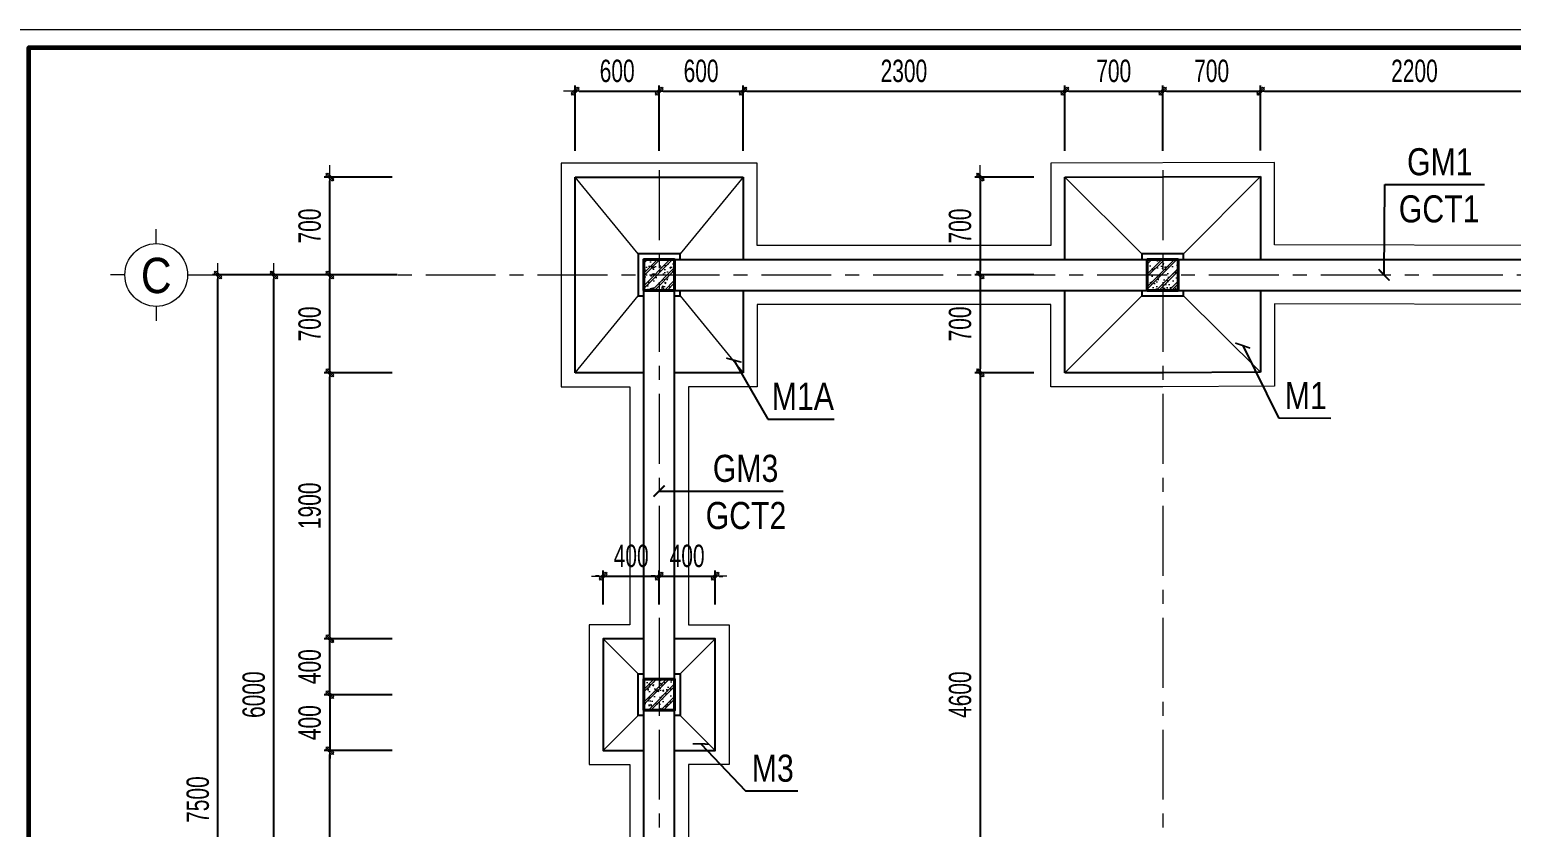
# Model space of a CAD drawing. Header units: millimetres. Extents: x -295047 to 263296, y -724756 to -308748.
# Drawn here: x -170210 to -159616, y -350307 to -344605 of the extents above; entities that cross this region are included whole.
import ezdxf
from ezdxf.enums import TextEntityAlignment as Align

# ---------------------------------------------------------------- set-up
doc = ezdxf.new("R2010")
doc.units = ezdxf.units.MM
doc.header["$MEASUREMENT"] = 0
doc.header["$PDMODE"] = 32
doc.linetypes.add('CENTERX2', pattern=[4, 2.5, -0.5, 0.5, -0.5])
doc.linetypes.add('DASHDOT', pattern=[1, 0.5, -0.25, 0, -0.25])
doc.layers.get('Defpoints').update_dxf_attribs({"color": 1})
for name, color, linetype, lineweight in [('Khungten_LCDI', 7, 'Continuous', 5), ('LC Dim', 8, 'Continuous', 18), ('LC Hatch', 252, 'Continuous', 9), ('LC ISO', 153, 'Continuous', 13), ('LC Net dam2', 6, 'Continuous', 40), ('LC Net manh', 219, 'Continuous', 5), ('LC Net thay', 7, 'Continuous', 25), ('LC Net truc', 79, 'DASHDOT', 13), ('LC Text1', 3, 'Continuous', 20), ('LC Text2', 7, 'Continuous', 25)]:
    doc.layers.add(name, color=color, linetype=linetype, lineweight=lineweight)
doc.styles.add('d-dim', font='VHARIALN.TTF')
doc.styles.add('HOATBIF', font='hoatbif.shx', dxfattribs={"width": 0.7})
doc.styles.add('Khungten', font='VHAVAN.TTF', dxfattribs={"width": 0.9, "height": 5000})
doc.styles.add('LC 1', font='VHAVANB.TTF')
doc.styles.add('T2', font='VHARIAL.TTF', dxfattribs={"width": 0.8})
doc.styles.add('Title', font='VHBLACK.TTF', dxfattribs={"width": 0.8})
doc.dimstyles.new('1-100', dxfattribs={"dimscale": 100, "dimtxt": 2.5, "dimasz": 0.35, "dimexe": 0.5, "dimexo": 0, "dimgap": 0.8, "dimtad": 1, "dimdec": 0, "dimzin": 0, "dimdsep": 46, "dimtxsty": 'HOATBIF', "dimblk1": 'DOT', "dimblk2": 'DOT', "dimsah": 1, "dimcen": -1, "dimdle": 1, "dimclrd": 256, "dimclre": 256, "dimclrt": 4, "dimadec": 3, "dimazin": 2, "dimtfac": 0.333333, "dimtdec": 0, "dimtix": 1, "dimtmove": 2, "dimatfit": 3, "dimldrblk": 'DOT', "dimfxl": 1, "dimtvp": 0.833333, "dimtolj": 1, "dimtzin": 0, "dimarcsym": 0})
doc.dimstyles.new('Vtk 1-100', dxfattribs={"dimtxt": 220, "dimasz": 80, "dimexe": 80, "dimexo": 0, "dimgap": 50, "dimtad": 1, "dimdec": 0, "dimzin": 0, "dimdsep": 46, "dimtxsty": 'd-dim', "dimblk1": 'ARCHTICK', "dimblk2": 'ARCHTICK', "dimsah": 1, "dimcen": 80, "dimdle": 80, "dimclrd": 256, "dimclre": 256, "dimclrt": 7, "dimadec": 0, "dimazin": 0, "dimtfac": 1, "dimtdec": 0, "dimtix": 1, "dimtmove": 0, "dimatfit": 3, "dimldrblk": 'ARCHTICK', "dimfxl": 1, "dimtolj": 1, "dimtzin": 0, "dimarcsym": 0})

# ---------------------------------------------------------------- blocks, each defined once
blk = doc.blocks.new('lcdi KC')
at = {"layer": 'Defpoints', "lineweight": 0}
blk.add_lwpolyline([(-1200, -14850), (-1200, 14850), (40800, 14850), (40800, -14850)], close=True, dxfattribs=at)
at = {"layer": 'Khungten_LCDI', "color": 5, "lineweight": 60}
blk.add_lwpolyline([(0, -14650), (0, 14650), (40600, 14650), (40600, -14650)], close=True, dxfattribs=at)
at = {"color": 7, "style": 'Khungten', "width": 0.8}
for tag, p in [('REVISION', (39499, -10746)), ('NGAYHT', (39546, -11609))]:
    blk.add_attdef(tag, text='', height=200, dxfattribs=at).set_placement(p, align=Align.CENTER)
at = {"layer": 'LC Text1', "style": 'Title', "width": 1.485915}
for tag, p, p2 in [('TENBANVE1', (36913, -8886), (40339, -8886)), ('TENBANVE2', (36913, -9562), (40339, -9562))]:
    blk.add_attdef(tag, text='', height=250, dxfattribs=at).set_placement(p, p2, align=Align.FIT)
at = {"layer": 'LC Text1', "style": 'Title', "width": 0.7}
blk.add_attdef('SOBANVE', text='', height=250, dxfattribs=at).set_placement((39562, -13896), align=Align.CENTER)
blk = doc.blocks.new('_ArchTick')
at = {"color": 0, "linetype": 'ByBlock', "const_width": 0.15}
blk.add_lwpolyline([(-0.5, -0.5), (0.5, 0.5)], dxfattribs=at)
blk = doc.blocks.new('DOT')
at = {"layer": 'LC Dim'}
blk.add_line((-3, 0), (3, 0), dxfattribs=at)
at = {"layer": 'LC Dim', "color": 4}
blk.add_line((-1, -1), (1, 1), dxfattribs=at)
blk.add_lwpolyline([(0.5, 1), (-1, -0.5), (-0.5, -1), (1, 0.5)], close=True, dxfattribs=at)
blk = doc.blocks.new('*D123')
at = {"layer": 'Defpoints', "color": 0, "ltscale": 2, "transparency": 16777216}
for p in [(-168063, -349759), (-167618, -349759), (-167618, -351659)]:
    blk.add_point(p, dxfattribs=at)
at = {"layer": 'LC Dim', "lineweight": -2, "ltscale": 2, "transparency": 16777216}
for p, q in [((-167618, -349759), (-168103, -349759)), ((-168063, -351631), (-168063, -349787)), ((-167618, -351659), (-168103, -351659))]:
    blk.add_line(p, q, dxfattribs=at)
at = {"layer": 'LC Dim', "lineweight": -2, "ltscale": 2, "transparency": 16777216, "xscale": 28, "yscale": 28, "zscale": 28}
for p, rotation in [((-168063, -349759), 90), ((-168063, -351659), 270)]:
    blk.add_blockref('DOT', p, dxfattribs=dict(at, rotation=rotation))
at = {"layer": 'LC Dim', "color": 4, "ltscale": 2, "transparency": 16777216, "insert": (-168207, -350709), "char_height": 160, "attachment_point": 5, "rotation": 90, "style": 'HOATBIF'}
blk.add_mtext('\\A1;1900', dxfattribs=at)
blk = doc.blocks.new('_Dot')
at = {"color": 0, "linetype": 'ByBlock', "lineweight": -2}
blk.add_line((-0.5, 0), (-1, 0), dxfattribs=at)
at = {"color": 0, "linetype": 'ByBlock', "const_width": 0.5}
blk.add_lwpolyline([(-0.25, 0, 1), (0.25, 0, 1)], format="xyb", close=True, dxfattribs=at)
blk = doc.blocks.new('*D124')
at = {"layer": 'Defpoints', "color": 0, "ltscale": 2, "transparency": 16777216}
for p in [(-168063, -348959), (-167618, -348959), (-167618, -349359)]:
    blk.add_point(p, dxfattribs=at)
at = {"layer": 'LC Dim', "lineweight": -2, "ltscale": 2, "transparency": 16777216}
for p, q in [((-168063, -348931), (-168063, -348903)), ((-167618, -348959), (-168103, -348959)), ((-168063, -349359), (-168063, -348959)), ((-167618, -349359), (-168103, -349359)), ((-168063, -349387), (-168063, -349415))]:
    blk.add_line(p, q, dxfattribs=at)
at = {"layer": 'LC Dim', "lineweight": -2, "ltscale": 2, "transparency": 16777216, "xscale": 28, "yscale": 28, "zscale": 28}
for p, rotation in [((-168063, -348959), 270), ((-168063, -349359), 90)]:
    blk.add_blockref('DOT', p, dxfattribs=dict(at, rotation=rotation))
at = {"layer": 'LC Dim', "color": 4, "ltscale": 2, "transparency": 16777216, "insert": (-168207, -349159), "char_height": 160, "attachment_point": 5, "rotation": 90, "style": 'HOATBIF'}
blk.add_mtext('\\A1;400', dxfattribs=at)
blk = doc.blocks.new('*D125')
at = {"layer": 'Defpoints', "color": 0, "ltscale": 2, "transparency": 16777216}
for p in [(-168063, -347059), (-167618, -347059), (-167618, -348959)]:
    blk.add_point(p, dxfattribs=at)
at = {"layer": 'LC Dim', "lineweight": -2, "ltscale": 2, "transparency": 16777216}
for p, q in [((-167618, -347059), (-168103, -347059)), ((-168063, -348931), (-168063, -347087)), ((-167618, -348959), (-168103, -348959))]:
    blk.add_line(p, q, dxfattribs=at)
at = {"layer": 'LC Dim', "lineweight": -2, "ltscale": 2, "transparency": 16777216, "xscale": 28, "yscale": 28, "zscale": 28}
for p, rotation in [((-168063, -347059), 90), ((-168063, -348959), 270)]:
    blk.add_blockref('DOT', p, dxfattribs=dict(at, rotation=rotation))
at = {"layer": 'LC Dim', "color": 4, "ltscale": 2, "transparency": 16777216, "insert": (-168207, -348009), "char_height": 160, "attachment_point": 5, "rotation": 90, "style": 'HOATBIF'}
blk.add_mtext('\\A1;1900', dxfattribs=at)
blk = doc.blocks.new('*D126')
at = {"layer": 'Defpoints', "color": 0, "ltscale": 2, "transparency": 16777216}
for p in [(-168063, -346359), (-167618, -346359), (-167618, -347059)]:
    blk.add_point(p, dxfattribs=at)
at = {"layer": 'LC Dim', "lineweight": -2, "ltscale": 2, "transparency": 16777216}
for p, q in [((-167618, -346359), (-168103, -346359)), ((-168063, -347031), (-168063, -346387)), ((-167618, -347059), (-168103, -347059))]:
    blk.add_line(p, q, dxfattribs=at)
at = {"layer": 'LC Dim', "lineweight": -2, "ltscale": 2, "transparency": 16777216, "xscale": 28, "yscale": 28, "zscale": 28}
for p, rotation in [((-168063, -346359), 90), ((-168063, -347059), 270)]:
    blk.add_blockref('DOT', p, dxfattribs=dict(at, rotation=rotation))
at = {"layer": 'LC Dim', "color": 4, "ltscale": 2, "transparency": 16777216, "insert": (-168207, -346709), "char_height": 160, "attachment_point": 5, "rotation": 90, "style": 'HOATBIF'}
blk.add_mtext('\\A1;700', dxfattribs=at)
blk = doc.blocks.new('*D127')
at = {"layer": 'Defpoints', "color": 0, "ltscale": 2, "transparency": 16777216}
for p in [(-168063, -345659), (-167618, -345659), (-167618, -346359)]:
    blk.add_point(p, dxfattribs=at)
at = {"layer": 'LC Dim', "lineweight": -2, "ltscale": 2, "transparency": 16777216}
for p, q in [((-167618, -345659), (-168103, -345659)), ((-168063, -346331), (-168063, -345687)), ((-167618, -346359), (-168103, -346359))]:
    blk.add_line(p, q, dxfattribs=at)
at = {"layer": 'LC Dim', "lineweight": -2, "ltscale": 2, "transparency": 16777216, "xscale": 28, "yscale": 28, "zscale": 28}
for p, rotation in [((-168063, -345659), 90), ((-168063, -346359), 270)]:
    blk.add_blockref('DOT', p, dxfattribs=dict(at, rotation=rotation))
at = {"layer": 'LC Dim', "color": 4, "ltscale": 2, "transparency": 16777216, "insert": (-168207, -346009), "char_height": 160, "attachment_point": 5, "rotation": 90, "style": 'HOATBIF'}
blk.add_mtext('\\A1;700', dxfattribs=at)
blk = doc.blocks.new('*D129')
at = {"layer": 'Defpoints', "color": 0, "ltscale": 2, "transparency": 16777216}
for p in [(-168463, -346359), (-167618, -346359), (-167618, -352359)]:
    blk.add_point(p, dxfattribs=at)
at = {"layer": 'LC Dim', "lineweight": -2, "ltscale": 2, "transparency": 16777216}
for p, q in [((-167618, -346359), (-168503, -346359)), ((-168463, -352331), (-168463, -346387)), ((-167618, -352359), (-168503, -352359))]:
    blk.add_line(p, q, dxfattribs=at)
at = {"layer": 'LC Dim', "lineweight": -2, "ltscale": 2, "transparency": 16777216, "xscale": 28, "yscale": 28, "zscale": 28}
for p, rotation in [((-168463, -346359), 90), ((-168463, -352359), 270)]:
    blk.add_blockref('DOT', p, dxfattribs=dict(at, rotation=rotation))
at = {"layer": 'LC Dim', "color": 4, "ltscale": 2, "transparency": 16777216, "insert": (-168607, -349359), "char_height": 160, "attachment_point": 5, "rotation": 90, "style": 'HOATBIF'}
blk.add_mtext('\\A1;6000', dxfattribs=at)
blk = doc.blocks.new('*D130')
at = {"layer": 'Defpoints', "color": 0, "ltscale": 2, "transparency": 16777216}
for p in [(-168863, -346359), (-167581, -346359), (-167581, -353859)]:
    blk.add_point(p, dxfattribs=at)
at = {"layer": 'LC Dim', "lineweight": -2, "ltscale": 2, "transparency": 16777216}
for p, q in [((-167581, -346359), (-168903, -346359)), ((-168863, -353831), (-168863, -346387)), ((-167581, -353859), (-168903, -353859))]:
    blk.add_line(p, q, dxfattribs=at)
at = {"layer": 'LC Dim', "lineweight": -2, "ltscale": 2, "transparency": 16777216, "xscale": 28, "yscale": 28, "zscale": 28}
for p, rotation in [((-168863, -346359), 90), ((-168863, -353859), 270)]:
    blk.add_blockref('DOT', p, dxfattribs=dict(at, rotation=rotation))
at = {"layer": 'LC Dim', "color": 4, "ltscale": 2, "transparency": 16777216, "insert": (-169007, -350109), "char_height": 160, "attachment_point": 5, "rotation": 90, "style": 'HOATBIF'}
blk.add_mtext('\\A1;7500', dxfattribs=at)
blk = doc.blocks.new('TTRUC')
at = {"layer": 'LC ISO'}
for p, q in [((0, 6.95), (0, 10.13)), ((-6.95, 0), (-10.13, 0)), ((6.95, 0), (10.13, 0)), ((0, -6.95), (0, -10.13))]:
    blk.add_line(p, q, dxfattribs=at)
at = {"layer": 'LC Net manh'}
blk.add_circle((0, 0), 6.95, dxfattribs=at)
blk = doc.blocks.new('*D160')
at = {"layer": 'Defpoints', "color": 0, "ltscale": 2, "transparency": 16777216}
for p in [(-165709, -345045), (-166309, -345472), (-165709, -345472)]:
    blk.add_point(p, dxfattribs=at)
at = {"layer": 'LC Dim', "lineweight": -2, "ltscale": 2, "transparency": 16777216}
for p, q in [((-166309, -345472), (-166309, -345005)), ((-165709, -345472), (-165709, -345005)), ((-166281, -345045), (-165737, -345045))]:
    blk.add_line(p, q, dxfattribs=at)
at = {"layer": 'LC Dim', "lineweight": -2, "ltscale": 2, "transparency": 16777216, "xscale": 28, "yscale": 28, "zscale": 28, "rotation": 180}
blk.add_blockref('DOT', (-166309, -345045), dxfattribs=at)
at = {"layer": 'LC Dim', "lineweight": -2, "ltscale": 2, "transparency": 16777216, "xscale": 28, "yscale": 28, "zscale": 28}
blk.add_blockref('DOT', (-165709, -345045), dxfattribs=at)
at = {"layer": 'LC Dim', "color": 4, "ltscale": 2, "transparency": 16777216, "insert": (-166009, -344901), "char_height": 160, "attachment_point": 5, "style": 'HOATBIF'}
blk.add_mtext('\\A1;600', dxfattribs=at)
blk = doc.blocks.new('*D161')
at = {"layer": 'Defpoints', "color": 0, "ltscale": 2, "transparency": 16777216}
for p in [(-165109, -345045), (-165709, -345472), (-165109, -345472)]:
    blk.add_point(p, dxfattribs=at)
at = {"layer": 'LC Dim', "lineweight": -2, "ltscale": 2, "transparency": 16777216}
for p, q in [((-165709, -345472), (-165709, -345005)), ((-165109, -345472), (-165109, -345005)), ((-165681, -345045), (-165137, -345045))]:
    blk.add_line(p, q, dxfattribs=at)
at = {"layer": 'LC Dim', "lineweight": -2, "ltscale": 2, "transparency": 16777216, "xscale": 28, "yscale": 28, "zscale": 28, "rotation": 180}
blk.add_blockref('DOT', (-165709, -345045), dxfattribs=at)
at = {"layer": 'LC Dim', "lineweight": -2, "ltscale": 2, "transparency": 16777216, "xscale": 28, "yscale": 28, "zscale": 28}
blk.add_blockref('DOT', (-165109, -345045), dxfattribs=at)
at = {"layer": 'LC Dim', "color": 4, "ltscale": 2, "transparency": 16777216, "insert": (-165409, -344901), "char_height": 160, "attachment_point": 5, "style": 'HOATBIF'}
blk.add_mtext('\\A1;600', dxfattribs=at)
blk = doc.blocks.new('*D162')
at = {"layer": 'Defpoints', "color": 0, "ltscale": 2, "transparency": 16777216}
for p in [(-162809, -345045), (-165109, -345472), (-162809, -345472)]:
    blk.add_point(p, dxfattribs=at)
at = {"layer": 'LC Dim', "lineweight": -2, "ltscale": 2, "transparency": 16777216}
for p, q in [((-165109, -345472), (-165109, -345005)), ((-162809, -345472), (-162809, -345005)), ((-165081, -345045), (-162837, -345045))]:
    blk.add_line(p, q, dxfattribs=at)
at = {"layer": 'LC Dim', "lineweight": -2, "ltscale": 2, "transparency": 16777216, "xscale": 28, "yscale": 28, "zscale": 28, "rotation": 180}
blk.add_blockref('DOT', (-165109, -345045), dxfattribs=at)
at = {"layer": 'LC Dim', "lineweight": -2, "ltscale": 2, "transparency": 16777216, "xscale": 28, "yscale": 28, "zscale": 28}
blk.add_blockref('DOT', (-162809, -345045), dxfattribs=at)
at = {"layer": 'LC Dim', "color": 4, "ltscale": 2, "transparency": 16777216, "insert": (-163959, -344901), "char_height": 160, "attachment_point": 5, "style": 'HOATBIF'}
blk.add_mtext('\\A1;2300', dxfattribs=at)
blk = doc.blocks.new('A$C244B5B27')
at = {"layer": 'LC Hatch'}
h = blk.add_hatch(dxfattribs=at)
h.set_pattern_fill('CHAU-01', color=256, scale=15, pattern_type=2)
h.set_pattern_definition([(50, (-1043319.22, 434015.82), (107.5890274, -9.41282), [11.25, -123.75]), (355, (-1043319.22, 434015.82), (-20.8127, 112.82882), [9, -99]), (100.4514, (-1043310.25, 434015.04), (86.776407, 103.415931), [9.561029, -105.171317]), (46.1842, (-1043319.22, 434045.82), (160.086157, -24.827852), [16.875, -185.625]), (96.6356, (-1043305.88, 434043.75), (140.199406, 146.11768), [14.341543, -157.75695]), (351.1842, (-1043319.22, 434045.82), (140.199292, 146.11779), [13.5, -148.5]), (21, (-1043304.22, 434038.32), (89.536058, -60.3928336), [11.25, -123.75]), (326, (-1043304.22, 434038.32), (36.4973, 108.772507), [9, -99]), (71.4514, (-1043296.76, 434033.29), (126.033394, 48.3795745), [9.561029, -105.171317]), (37.5, (-1043319.22, 434015.823), (1.8239783, 49.9340781), [0, -97.8, 0, -100.5, 0, -99.375]), (7.5, (-1043319.22, 434015.82), (39.4604306, 59.1617568), [0, -57.3, 0, -95.55, 0, -37.875]), (327.5, (-1043352.67, 434015.823), (80.0733654, -3.3832308), [0, -37.5, 0, -117, 0, -155.25]), (317.5, (-1043367.67, 434015.82), (87.4779254, 15.0157473), [0, -48.75, 0, -77.7, 0, -110.25]), (45, (-1043319.22, 434015.82), (-45.0780573, 45.0780573), []), (45, (-1043319.22, 434034.2), (-45.0780573, 45.0780573), [])])
h.paths.add_polyline_path([(110, 110), (-110, 110), (-110, -110), (110, -110)])
at = {"layer": 'LC Net dam2'}
blk.add_lwpolyline([(-110, -110), (110, -110), (110, 110), (-110, 110)], close=True, dxfattribs=at)
blk = doc.blocks.new('*D132')
at = {"layer": 'Defpoints', "color": 0, "ltscale": 2, "transparency": 16777216}
for p in [(-167618, -349359), (-168063, -349759), (-167618, -349759)]:
    blk.add_point(p, dxfattribs=at)
at = {"layer": 'LC Dim', "lineweight": -2, "ltscale": 2, "transparency": 16777216}
for p, q in [((-167618, -349359), (-168103, -349359)), ((-168063, -349331), (-168063, -349303)), ((-168063, -349359), (-168063, -349759)), ((-167618, -349759), (-168103, -349759)), ((-168063, -349787), (-168063, -349815))]:
    blk.add_line(p, q, dxfattribs=at)
at = {"layer": 'LC Dim', "lineweight": -2, "ltscale": 2, "transparency": 16777216, "xscale": 28, "yscale": 28, "zscale": 28}
for p, rotation in [((-168063, -349359), 270), ((-168063, -349759), 90)]:
    blk.add_blockref('DOT', p, dxfattribs=dict(at, rotation=rotation))
at = {"layer": 'LC Dim', "color": 4, "ltscale": 2, "transparency": 16777216, "insert": (-168207, -349559), "char_height": 160, "attachment_point": 5, "rotation": 90, "style": 'HOATBIF'}
blk.add_mtext('\\A1;400', dxfattribs=at)
blk = doc.blocks.new('*D133')
at = {"layer": 'Defpoints', "color": 0, "ltscale": 2, "transparency": 16777216}
for p in [(-162109, -345045), (-162809, -345472), (-162109, -345472)]:
    blk.add_point(p, dxfattribs=at)
at = {"layer": 'LC Dim', "lineweight": -2, "ltscale": 2, "transparency": 16777216}
for p, q in [((-162809, -345472), (-162809, -345005)), ((-162109, -345472), (-162109, -345005)), ((-162781, -345045), (-162137, -345045))]:
    blk.add_line(p, q, dxfattribs=at)
at = {"layer": 'LC Dim', "lineweight": -2, "ltscale": 2, "transparency": 16777216, "xscale": 28, "yscale": 28, "zscale": 28, "rotation": 180}
blk.add_blockref('DOT', (-162809, -345045), dxfattribs=at)
at = {"layer": 'LC Dim', "lineweight": -2, "ltscale": 2, "transparency": 16777216, "xscale": 28, "yscale": 28, "zscale": 28}
blk.add_blockref('DOT', (-162109, -345045), dxfattribs=at)
at = {"layer": 'LC Dim', "color": 4, "ltscale": 2, "transparency": 16777216, "insert": (-162459, -344901), "char_height": 160, "attachment_point": 5, "style": 'HOATBIF'}
blk.add_mtext('\\A1;700', dxfattribs=at)
blk = doc.blocks.new('*D134')
at = {"layer": 'Defpoints', "color": 0, "ltscale": 2, "transparency": 16777216}
for p in [(-161409, -345045), (-162109, -345472), (-161409, -345468)]:
    blk.add_point(p, dxfattribs=at)
at = {"layer": 'LC Dim', "lineweight": -2, "ltscale": 2, "transparency": 16777216}
for p, q in [((-162109, -345472), (-162109, -345005)), ((-161409, -345468), (-161409, -345005)), ((-162081, -345045), (-161437, -345045))]:
    blk.add_line(p, q, dxfattribs=at)
at = {"layer": 'LC Dim', "lineweight": -2, "ltscale": 2, "transparency": 16777216, "xscale": 28, "yscale": 28, "zscale": 28, "rotation": 180}
blk.add_blockref('DOT', (-162109, -345045), dxfattribs=at)
at = {"layer": 'LC Dim', "lineweight": -2, "ltscale": 2, "transparency": 16777216, "xscale": 28, "yscale": 28, "zscale": 28}
blk.add_blockref('DOT', (-161409, -345045), dxfattribs=at)
at = {"layer": 'LC Dim', "color": 4, "ltscale": 2, "transparency": 16777216, "insert": (-161759, -344901), "char_height": 160, "attachment_point": 5, "style": 'HOATBIF'}
blk.add_mtext('\\A1;700', dxfattribs=at)
blk = doc.blocks.new('*D135')
at = {"layer": 'Defpoints', "color": 0, "ltscale": 2, "transparency": 16777216}
for p in [(-159209, -345045), (-161409, -345468), (-159209, -345472)]:
    blk.add_point(p, dxfattribs=at)
at = {"layer": 'LC Dim', "lineweight": -2, "ltscale": 2, "transparency": 16777216}
for p, q in [((-161409, -345468), (-161409, -345005)), ((-159209, -345472), (-159209, -345005)), ((-161381, -345045), (-159237, -345045))]:
    blk.add_line(p, q, dxfattribs=at)
at = {"layer": 'LC Dim', "lineweight": -2, "ltscale": 2, "transparency": 16777216, "xscale": 28, "yscale": 28, "zscale": 28, "rotation": 180}
blk.add_blockref('DOT', (-161409, -345045), dxfattribs=at)
at = {"layer": 'LC Dim', "lineweight": -2, "ltscale": 2, "transparency": 16777216, "xscale": 28, "yscale": 28, "zscale": 28}
blk.add_blockref('DOT', (-159209, -345045), dxfattribs=at)
at = {"layer": 'LC Dim', "color": 4, "ltscale": 2, "transparency": 16777216, "insert": (-160309, -344901), "char_height": 160, "attachment_point": 5, "style": 'HOATBIF'}
blk.add_mtext('\\A1;2200', dxfattribs=at)
blk = doc.blocks.new('*D110')
at = {"layer": 'Defpoints', "color": 0, "ltscale": 2, "transparency": 16777216}
for p in [(-163029, -345659), (-163413, -346359), (-163029, -346359)]:
    blk.add_point(p, dxfattribs=at)
at = {"layer": 'LC Dim', "lineweight": -2, "ltscale": 2, "transparency": 16777216}
for p, q in [((-163029, -345659), (-163453, -345659)), ((-163413, -345687), (-163413, -346331)), ((-163029, -346359), (-163453, -346359))]:
    blk.add_line(p, q, dxfattribs=at)
at = {"layer": 'LC Dim', "lineweight": -2, "ltscale": 2, "transparency": 16777216, "xscale": 28, "yscale": 28, "zscale": 28}
for p, rotation in [((-163413, -345659), 90), ((-163413, -346359), 270)]:
    blk.add_blockref('DOT', p, dxfattribs=dict(at, rotation=rotation))
at = {"layer": 'LC Dim', "color": 4, "ltscale": 2, "transparency": 16777216, "insert": (-163557, -346009), "char_height": 160, "attachment_point": 5, "rotation": 90, "style": 'HOATBIF'}
blk.add_mtext('\\A1;700', dxfattribs=at)
blk = doc.blocks.new('*D111')
at = {"layer": 'Defpoints', "color": 0, "ltscale": 2, "transparency": 16777216}
for p in [(-163029, -346359), (-163413, -347059), (-163029, -347059)]:
    blk.add_point(p, dxfattribs=at)
at = {"layer": 'LC Dim', "lineweight": -2, "ltscale": 2, "transparency": 16777216}
for p, q in [((-163029, -346359), (-163453, -346359)), ((-163413, -346387), (-163413, -347031)), ((-163029, -347059), (-163453, -347059))]:
    blk.add_line(p, q, dxfattribs=at)
at = {"layer": 'LC Dim', "lineweight": -2, "ltscale": 2, "transparency": 16777216, "xscale": 28, "yscale": 28, "zscale": 28}
for p, rotation in [((-163413, -346359), 90), ((-163413, -347059), 270)]:
    blk.add_blockref('DOT', p, dxfattribs=dict(at, rotation=rotation))
at = {"layer": 'LC Dim', "color": 4, "ltscale": 2, "transparency": 16777216, "insert": (-163557, -346709), "char_height": 160, "attachment_point": 5, "rotation": 90, "style": 'HOATBIF'}
blk.add_mtext('\\A1;700', dxfattribs=at)
blk = doc.blocks.new('*D112')
at = {"layer": 'Defpoints', "color": 0, "ltscale": 2, "transparency": 16777216}
for p in [(-163029, -347059), (-163413, -351659), (-162979, -351659)]:
    blk.add_point(p, dxfattribs=at)
at = {"layer": 'LC Dim', "lineweight": -2, "ltscale": 2, "transparency": 16777216}
for p, q in [((-163029, -347059), (-163453, -347059)), ((-163413, -347087), (-163413, -351631)), ((-162979, -351659), (-163453, -351659))]:
    blk.add_line(p, q, dxfattribs=at)
at = {"layer": 'LC Dim', "lineweight": -2, "ltscale": 2, "transparency": 16777216, "xscale": 28, "yscale": 28, "zscale": 28}
for p, rotation in [((-163413, -347059), 90), ((-163413, -351659), 270)]:
    blk.add_blockref('DOT', p, dxfattribs=dict(at, rotation=rotation))
at = {"layer": 'LC Dim', "color": 4, "ltscale": 2, "transparency": 16777216, "insert": (-163557, -349359), "char_height": 160, "attachment_point": 5, "rotation": 90, "style": 'HOATBIF'}
blk.add_mtext('\\A1;4600', dxfattribs=at)
blk = doc.blocks.new('*D612')
at = {"layer": 'Defpoints', "color": 0, "ltscale": 2, "transparency": 16777216}
for p in [(-165709, -348512), (-166109, -348715), (-165709, -348715)]:
    blk.add_point(p, dxfattribs=at)
at = {"layer": 'LC Dim', "lineweight": -2, "ltscale": 2, "transparency": 16777216}
for p, q in [((-166137, -348512), (-166165, -348512)), ((-166109, -348715), (-166109, -348472)), ((-166109, -348512), (-165709, -348512)), ((-165709, -348715), (-165709, -348472)), ((-165681, -348512), (-165653, -348512))]:
    blk.add_line(p, q, dxfattribs=at)
at = {"layer": 'LC Dim', "lineweight": -2, "ltscale": 2, "transparency": 16777216, "xscale": 28, "yscale": 28, "zscale": 28}
blk.add_blockref('DOT', (-166109, -348512), dxfattribs=at)
at = {"layer": 'LC Dim', "lineweight": -2, "ltscale": 2, "transparency": 16777216, "xscale": 28, "yscale": 28, "zscale": 28, "rotation": 180}
blk.add_blockref('DOT', (-165709, -348512), dxfattribs=at)
at = {"layer": 'LC Dim', "color": 4, "ltscale": 2, "transparency": 16777216, "insert": (-165909, -348368), "char_height": 160, "attachment_point": 5, "style": 'HOATBIF'}
blk.add_mtext('\\A1;400', dxfattribs=at)
blk = doc.blocks.new('*D613')
at = {"layer": 'Defpoints', "color": 0, "ltscale": 2, "transparency": 16777216}
for p in [(-165309, -348512), (-165709, -348715), (-165309, -348715)]:
    blk.add_point(p, dxfattribs=at)
at = {"layer": 'LC Dim', "lineweight": -2, "ltscale": 2, "transparency": 16777216}
for p, q in [((-165737, -348512), (-165765, -348512)), ((-165709, -348715), (-165709, -348472)), ((-165709, -348512), (-165309, -348512)), ((-165309, -348715), (-165309, -348472)), ((-165281, -348512), (-165253, -348512))]:
    blk.add_line(p, q, dxfattribs=at)
at = {"layer": 'LC Dim', "lineweight": -2, "ltscale": 2, "transparency": 16777216, "xscale": 28, "yscale": 28, "zscale": 28}
for p, rotation in [((-165709, -348512), 6.474820679613913e-12), ((-165309, -348512), 180.0000000000065)]:
    blk.add_blockref('DOT', p, dxfattribs=dict(at, rotation=rotation))
at = {"layer": 'LC Dim', "color": 4, "ltscale": 2, "transparency": 16777216, "insert": (-165509, -348368), "char_height": 160, "attachment_point": 5, "style": 'HOATBIF'}
blk.add_mtext('\\A1;400', dxfattribs=at)

msp = doc.modelspace()

# ---------------------------------------------------------------- linework, layer by layer
at = {"layer": 'LC Net manh', "ltscale": 2}
for p, q in [((-165858.7, -346209), (-166309, -345659)), ((-165109, -345659), (-165559.3, -346209)), ((-162258.7, -346209), (-162809, -345659)), ((-161409.1, -345654.6), (-161959.3, -346209)), ((-166309, -347059), (-165859, -346509)), ((-165559, -346509), (-165109, -347059)), ((-162809, -347059), (-162259, -346509)), ((-161959, -346509), (-161409.1, -347054.6)), ((-165859, -349209), (-166109, -348959)), ((-165559, -349209), (-165309, -348959)), ((-166109, -349759), (-165859, -349509)), ((-165559, -349509), (-165309, -349759))]:
    msp.add_line(p, q, dxfattribs=at)
for points in [[(-159309, -346149), (-161309.1, -346144.6), (-161309.1, -345554.6), (-162909, -345559), (-162909, -346149), (-165009, -346149), (-165009, -345559), (-166409, -345559), (-166409, -347159), (-165919, -347159), (-165919, -348859), (-166209, -348859), (-166209, -349859), (-165919, -349859), (-165919, -351559)], [(-159309, -346569), (-161309.1, -346564.6), (-161309.1, -347154.6), (-162109, -347159), (-162909, -347159), (-162909, -346569), (-165009, -346569), (-165009, -347159), (-165499, -347159), (-165499, -348859), (-165209, -348859), (-165209, -349234), (-165209, -349859), (-165499, -349859), (-165499, -351559), (-165009, -351559), (-165009, -352149), (-162909, -352149), (-162909, -351559), (-162109, -351559), (-161309, -351559), (-161309, -352149), (-159309, -352149)]]:
    msp.add_lwpolyline(points, dxfattribs=at)
at = {"layer": 'LC Net thay', "ltscale": 2}
for p, q in [((-166309, -346359), (-166309, -345659)), ((-166309, -345659), (-165109, -345659)), ((-165109, -345659), (-165109, -346249)), ((-162809, -345659), (-161409.1, -345654.6)), ((-162809, -346249), (-162809, -345659)), ((-161409.1, -345654.6), (-161409.1, -346244.6)), ((-166309, -347059), (-166309, -346359)), ((-165109, -346469), (-165109, -347059)), ((-162809, -347059), (-162809, -346469)), ((-161409.1, -346464.6), (-161409.1, -347054.6)), ((-165819, -347059), (-166309, -347059)), ((-165109, -347059), (-165599, -347059)), ((-162109, -347059), (-162809, -347059)), ((-161409.1, -347054.6), (-162109, -347059))]:
    msp.add_line(p, q, dxfattribs=at)
at = {"layer": 'LC Net thay'}
for p, q in [((-165599, -346249), (-151419, -346249)), ((-165819, -352249), (-165819, -346469)), ((-165599, -352249), (-165599, -346469)), ((-165599, -346469), (-151419, -346469))]:
    msp.add_line(p, q, dxfattribs=at)
for points in [[(-165819, -346209), (-165859, -346209), (-165859, -346509), (-165819, -346509)], [(-165559, -346249), (-165559, -346209), (-165819, -346209)], [(-161999, -346209), (-162259, -346209), (-162259, -346249)], [(-161959, -346249), (-161959, -346209), (-161999, -346209)], [(-165599, -346509), (-165559, -346509), (-165559, -346469)], [(-162259, -346469), (-162259, -346509), (-162109, -346509)], [(-162109, -346509), (-161959, -346509), (-161959, -346469)], [(-165819, -348959), (-166109, -348959), (-166109, -349759), (-165819, -349759)], [(-165309, -349234), (-165309, -348959), (-165599, -348959)], [(-165819, -349509), (-165859, -349509), (-165859, -349209), (-165819, -349209)], [(-165599, -349209), (-165559, -349209), (-165559, -349509), (-165599, -349509)], [(-165599, -349759), (-165309, -349759), (-165309, -349234)]]:
    msp.add_lwpolyline(points, dxfattribs=at)
for points in [[(-165819, -346469), (-165599, -346469), (-165599, -346249), (-165819, -346249)], [(-162219, -346469), (-161999, -346469), (-161999, -346249), (-162219, -346249)]]:
    msp.add_lwpolyline(points, close=True, dxfattribs=at)
at = {"layer": 'LC Net truc', "linetype": 'CENTERX2', "ltscale": 200}
for p, q in [((-165709, -345609.2), (-165709, -355567.4)), ((-162109, -345609.2), (-162109, -355567.4)), ((-162109, -345609.2), (-162109, -355567.4)), ((-168978, -346359), (-148771.7, -346359))]:
    msp.add_line(p, q, dxfattribs=at)

# ---------------------------------------------------------------- block references
at = {"layer": 'LC Hatch'}
for p in [(-165709, -346359), (-162109, -346359), (-165709, -349359)]:
    msp.add_blockref('A$C244B5B27', p, dxfattribs=at)
at = {"layer": 'LC ISO', "xscale": 32.25101427308982, "yscale": 32.25101427308982, "zscale": 32.25101427308982}
msp.add_blockref('TTRUC', (-169304.7, -346359), dxfattribs=at)
at = {"layer": 'LC Net thay', "xscale": 0.6399999999848659, "yscale": 0.6399999999848659, "zscale": 0.6399999999848659}
msp.add_blockref('lcdi KC', (-170216.2, -354109.3), dxfattribs=at)

# ---------------------------------------------------------------- texts
at = {"layer": 'LC Text1', "ltscale": 0.2, "style": 'LC 1', "width": 0.9}
msp.add_text('c', height=252.5, dxfattribs=at).set_placement((-169304.7, -346564.4), align=Align.BOTTOM_CENTER)
at = {"layer": 'LC Text2', "style": 'T2', "width": 0.8}
for s, p in [('gm1', (-160127.5, -345646.3)), ('gct1', (-160132.5, -345983.3)), ('M1A', (-164681.6, -347323)), ('M1', (-161086, -347318)), ('gm3', (-165091, -347837.9)), ('gct2', (-165088, -348175)), ('M3', (-164896.5, -349981.4))]:
    msp.add_text(s, height=193.55, dxfattribs=at).set_placement(p, align=Align.CENTER)

# ---------------------------------------------------------------- dimensions: what is measured, and where the dimension line sits
at = {"layer": 'LC Dim', "ltscale": 2}
for base, p1, p2, picture, middle in [((-165709, -345045.2), (-166309, -345472.5), (-165709, -345472.5), '*D160', (-166009, -344901.2)), ((-165109, -345045.2), (-165709, -345472.5), (-165109, -345472.5), '*D161', (-165409, -344901.2)), ((-162809, -345045.2), (-165109, -345472.5), (-162809, -345472.5), '*D162', (-163959, -344901.2)), ((-162109, -345045.2), (-162809, -345472.5), (-162109, -345472.5), '*D133', (-162459, -344901.2)), ((-161409.1, -345045.2), (-162109, -345472.5), (-161409.1, -345468.1), '*D134', (-161759, -344901.2)), ((-159209, -345045.2), (-161409.1, -345468.1), (-159209, -345472.5), '*D135', (-160309, -344901.2))]:
    dim = msp.add_linear_dim(base=base, p1=p1, p2=p2, dimstyle='1-100', override={"dimscale": 80, "dimtxt": 2}, dxfattribs=at)
    dim.commit()
    dim.dimension.update_dxf_attribs({"geometry": picture, "text_midpoint": middle})
for base, p1, p2, angle, picture, middle in [((-168062.6, -345659), (-167618.5, -346359), (-167618.5, -345659), 90, '*D127', (-168206.6, -346009)), ((-163412.6, -346359), (-163028.8, -345659), (-163028.8, -346359), 90, '*D110', (-163556.6, -346009)), ((-168862.6, -346359), (-167580.9, -353859), (-167580.9, -346359), 90, '*D130', (-169006.6, -350109)), ((-168462.6, -346359), (-167618.5, -352359), (-167618.5, -346359), 90, '*D129', (-168606.6, -349359)), ((-168062.6, -346359), (-167618.5, -347059), (-167618.5, -346359), 90, '*D126', (-168206.6, -346709)), ((-163412.6, -347059), (-163028.8, -346359), (-163028.8, -347059), 90, '*D111', (-163556.6, -346709)), ((-168062.6, -347059), (-167618.5, -348959), (-167618.5, -347059), 90, '*D125', (-168206.6, -348009)), ((-163412.6, -351659), (-163028.8, -347059), (-162978.8, -351659), 90, '*D112', (-163556.6, -349359)), ((-165309, -348512), (-165709, -348715.5), (-165309, -348715.5), 180, '*D613', (-165509, -348368)), ((-168062.6, -348959), (-167618.5, -349359), (-167618.5, -348959), 90, '*D124', (-168206.6, -349159)), ((-168062.6, -349759), (-167618.5, -349359), (-167618.5, -349759), 90, '*D132', (-168206.6, -349559)), ((-168062.6, -349759), (-167618.5, -351659), (-167618.5, -349759), 90, '*D123', (-168206.6, -350709))]:
    dim = msp.add_linear_dim(base=base, p1=p1, p2=p2, angle=angle, dimstyle='1-100', override={"dimscale": 80, "dimtxt": 2}, dxfattribs=at)
    dim.commit()
    dim.dimension.update_dxf_attribs({"geometry": picture, "text_midpoint": middle})
dim = msp.add_aligned_dim(p1=(-166109, -348715.5), p2=(-165709, -348715.5), distance=203.5, dimstyle='1-100', override={"dimscale": 80, "dimtxt": 2}, dxfattribs=at)
dim.commit()
dim.dimension.update_dxf_attribs({"geometry": '*D612', "text_midpoint": (-165909, -348368)})

# ---------------------------------------------------------------- leaders
at = {"layer": 'LC ISO'}
for points in [[(-160525.9, -346359), (-160520.9, -345711.7), (-159809, -345711.7)], [(-161536.5, -346863.6), (-161281, -347379), (-160907.2, -347383.3)], [(-165174.8, -346967.9), (-164932.8, -347389.3), (-164456.8, -347389.3)], [(-165709, -347903.3), (-165464.4, -347903.3), (-164821.5, -347903.3)], [(-165412, -349710.9), (-165091.4, -350046.8), (-164717.7, -350046.8)]]:
    msp.add_leader(points, dimstyle='Vtk 1-100', override={"dimtad": 0}, dxfattribs=at)

doc.saveas('drawing.dxf')
